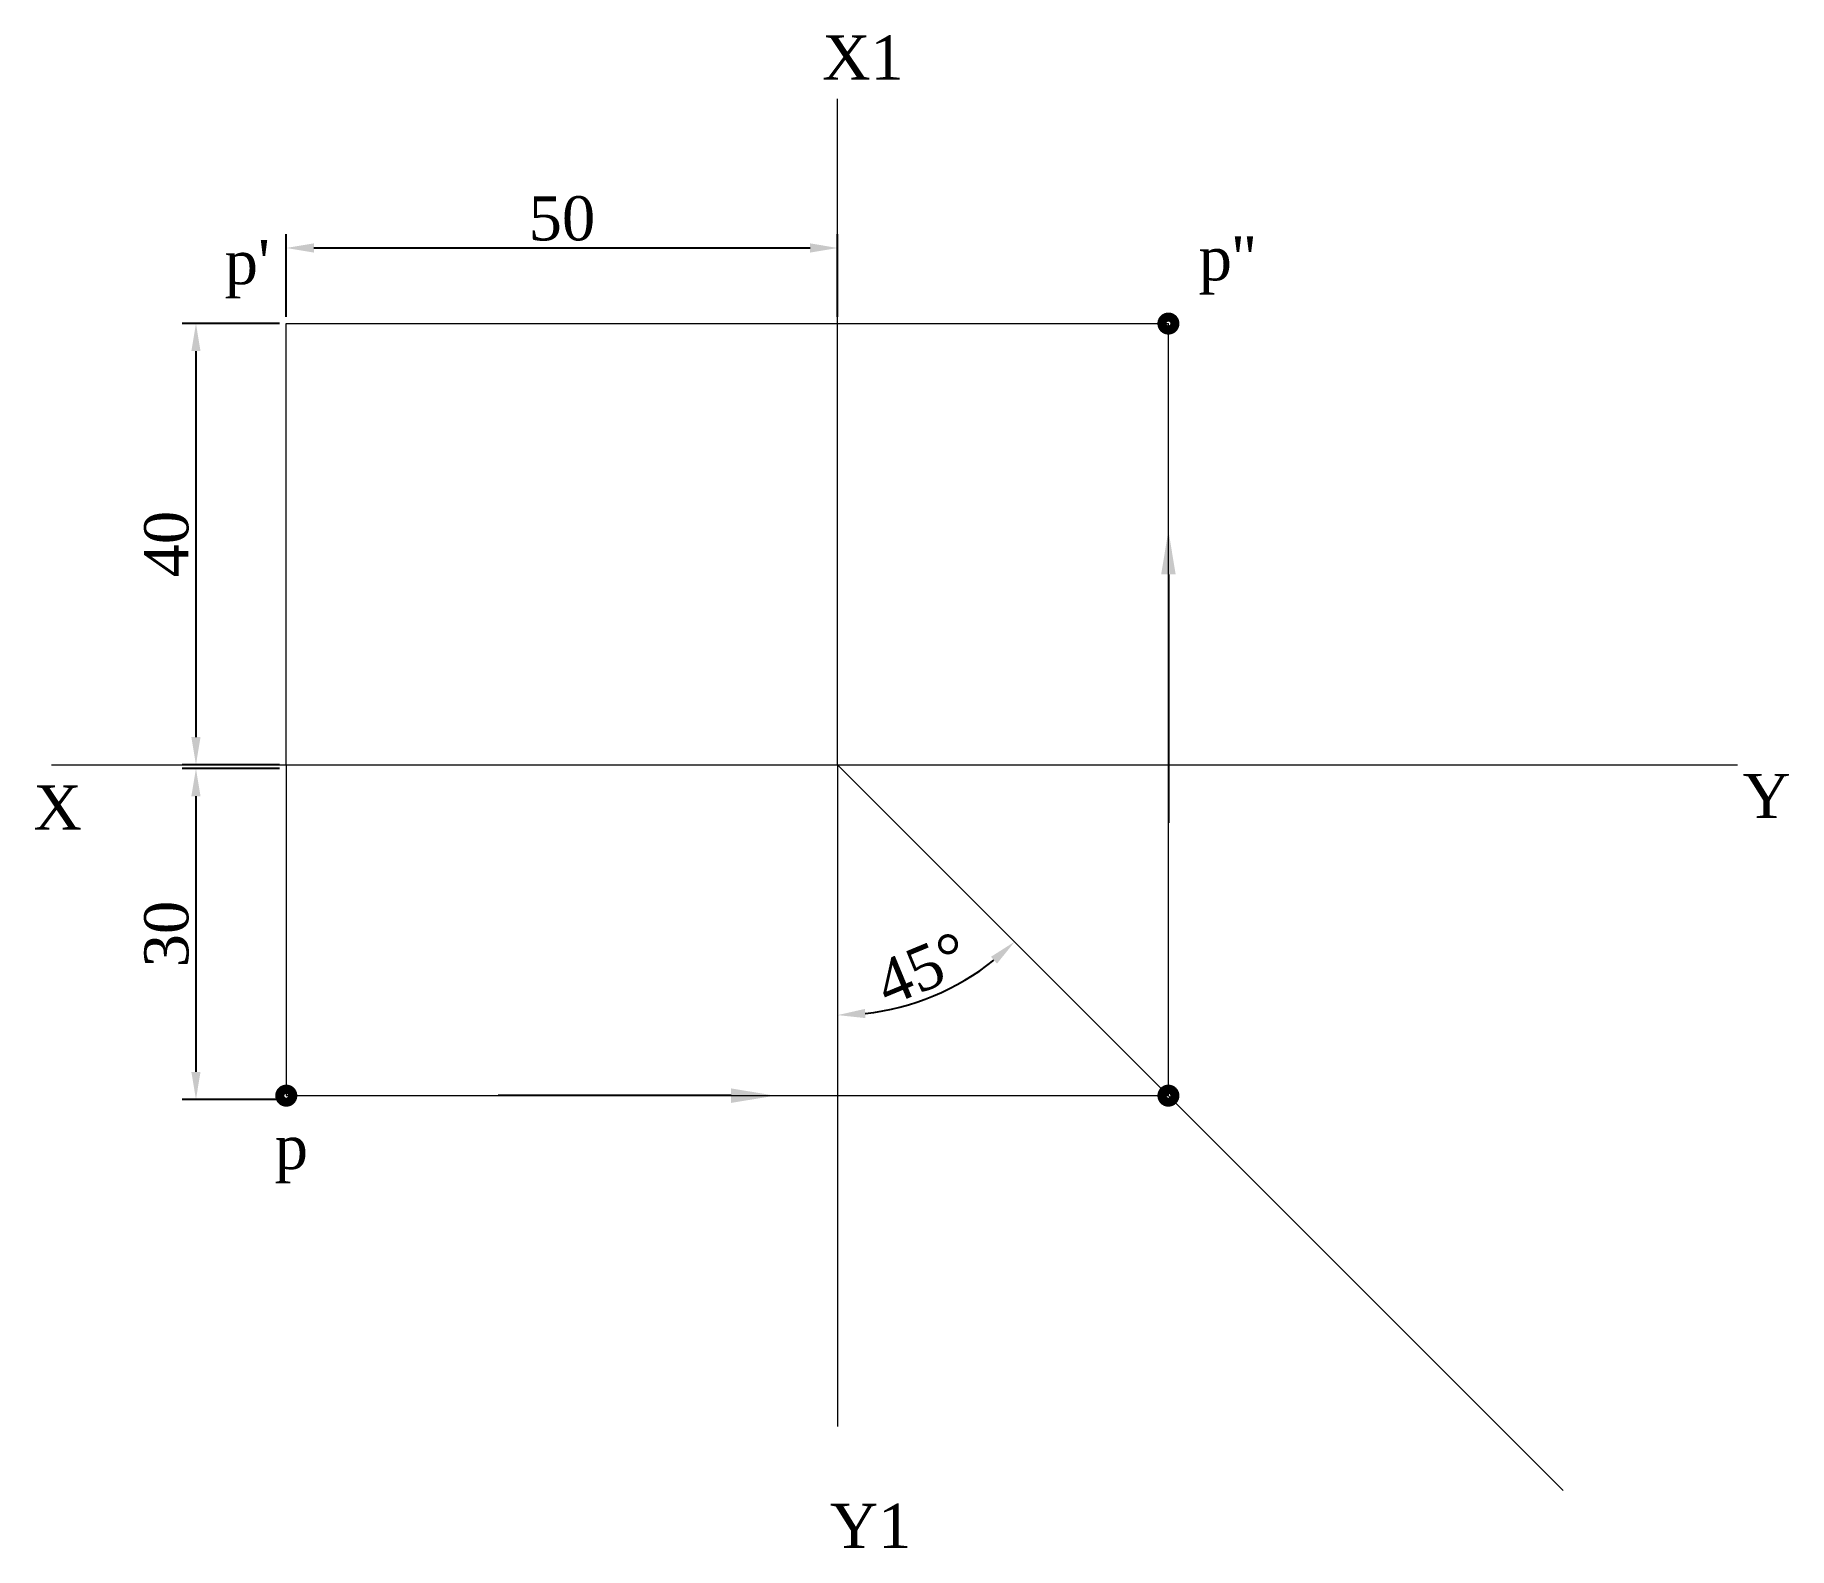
# Paper-space layout 'Layout2' of a CAD drawing. Header units: millimetres. Extents: x 67 to 226, y 28 to 165.
import ezdxf
from ezdxf import colors
from ezdxf.entities.mleader import LeaderData, LeaderLine
from ezdxf.math import Vec2, Vec3

# ---------------------------------------------------------------- set-up
doc = ezdxf.new("R2010")
doc.units = ezdxf.units.MM
doc.layers.add('PROJECTION LINE', color=5, linetype='Continuous', lineweight=5)
doc.layers.add('XY LINE', color=1, linetype='Continuous', lineweight=15)
doc.styles.get("Standard").update_dxf_attribs({"font": 'times.ttf', "height": 4})
doc.dimstyles.new('ISO-25', dxfattribs={"dimtxt": 4, "dimasz": 2.5, "dimexe": 1.25, "dimexo": 0.625, "dimtad": 1, "dimtoh": 1, "dimtxsty": 'Standard', "dimcen": 2.5, "dimadec": 0, "dimazin": 0, "dimtfac": 1, "dimtmove": 0, "dimatfit": 3, "dimfxl": 1, "dimarcsym": 0})

# ---------------------------------------------------------------- blocks, each defined once
blk = doc.blocks.new('*D1')
at = {"layer": 'Defpoints', "color": 0, "transparency": 16777216}
for p in [(89.91, 138.84), (81.72, 98.84), (89.91, 98.84)]:
    blk.add_point(p, dxfattribs=at)
at = {"layer": 'PROJECTION LINE', "color": 0, "lineweight": -2, "transparency": 16777216}
for p, q in [((89.28, 138.84), (80.47, 138.84)), ((81.72, 136.34), (81.72, 101.34)), ((89.28, 98.84), (80.47, 98.84))]:
    blk.add_line(p, q, dxfattribs=at)
at = {"layer": 'PROJECTION LINE', "color": 0, "transparency": 16777216}
for points in [[(81.3, 136.34), (82.13, 136.34), (81.72, 138.84)], [(81.3, 101.34), (82.13, 101.34), (81.72, 98.84)]]:
    blk.add_solid(points, dxfattribs=at)
at = {"layer": 'PROJECTION LINE', "color": 0, "transparency": 16777216, "insert": (79.06, 118.84), "char_height": 4, "attachment_point": 5, "rotation": 90}
blk.add_mtext('40', dxfattribs=at)
blk = doc.blocks.new('*D2')
at = {"layer": 'Defpoints', "color": 0, "transparency": 16777216}
for p in [(89.91, 98.49), (81.72, 68.49), (89.91, 68.49)]:
    blk.add_point(p, dxfattribs=at)
at = {"layer": 'PROJECTION LINE', "color": 0, "lineweight": -2, "transparency": 16777216}
for p, q in [((89.28, 98.49), (80.47, 98.49)), ((81.72, 95.99), (81.72, 70.99)), ((89.28, 68.49), (80.47, 68.49))]:
    blk.add_line(p, q, dxfattribs=at)
at = {"layer": 'PROJECTION LINE', "color": 0, "transparency": 16777216}
for points in [[(81.3, 95.99), (82.13, 95.99), (81.72, 98.49)], [(81.3, 70.99), (82.13, 70.99), (81.72, 68.49)]]:
    blk.add_solid(points, dxfattribs=at)
at = {"layer": 'PROJECTION LINE', "color": 0, "transparency": 16777216, "insert": (79.06, 83.49), "char_height": 4, "attachment_point": 5, "rotation": 90}
blk.add_mtext('30', dxfattribs=at)
blk = doc.blocks.new('*D3')
at = {"layer": 'Defpoints', "color": 0, "transparency": 16777216}
for p in [(139.91, 98.84), (139.91, 98.84), (145.78, 76.92), (139.91, 38.83), (205.72, 33.03)]:
    blk.add_point(p, dxfattribs=at)
at = {"layer": 'PROJECTION LINE', "color": 0, "lineweight": -2, "transparency": 16777216}
blk.add_arc((139.91, 98.84), 22.69, 276.3153, 308.6847, dxfattribs=at)
at = {"layer": 'PROJECTION LINE', "color": 0, "transparency": 16777216}
for points in [[(153.82, 81.43), (154.37, 80.81), (155.96, 82.79)], [(142.43, 75.87), (142.38, 76.7), (139.91, 76.14)]]:
    blk.add_solid(points, dxfattribs=at)
at = {"layer": 'PROJECTION LINE', "color": 0, "transparency": 16777216, "insert": (147.58, 80.33), "char_height": 4, "attachment_point": 5, "rotation": 22.5}
blk.add_mtext('45°', dxfattribs=at)
blk = doc.blocks.new('*D4')
at = {"layer": 'Defpoints', "color": 0, "transparency": 16777216}
for p in [(139.91, 145.69), (89.91, 138.84), (139.91, 138.84)]:
    blk.add_point(p, dxfattribs=at)
at = {"layer": 'PROJECTION LINE', "color": 0, "lineweight": -2, "transparency": 16777216}
for p, q in [((89.91, 139.46), (89.91, 146.94)), ((139.91, 139.46), (139.91, 146.94)), ((92.41, 145.69), (137.41, 145.69))]:
    blk.add_line(p, q, dxfattribs=at)
at = {"layer": 'PROJECTION LINE', "color": 0, "transparency": 16777216}
for points in [[(92.41, 146.11), (92.41, 145.27), (89.91, 145.69)], [(137.41, 146.11), (137.41, 145.27), (139.91, 145.69)]]:
    blk.add_solid(points, dxfattribs=at)
at = {"layer": 'PROJECTION LINE', "color": 0, "transparency": 16777216, "insert": (114.91, 148.35), "char_height": 4, "attachment_point": 5}
blk.add_mtext('50', dxfattribs=at)

psp = doc.layouts.new('Layout2')

# ---------------------------------------------------------------- linework, layer by layer
at = {"layer": 'PROJECTION LINE'}
for p, q in [((139.91, 98.837), (139.91, 159.205)), ((89.91, 98.837), (89.91, 138.837)), ((89.91, 138.837), (169.91, 138.837)), ((169.91, 68.837), (169.91, 138.837)), ((89.91, 98.837), (89.91, 68.837)), ((139.91, 98.837), (139.91, 38.83)), ((139.91, 98.837), (205.718, 33.028)), ((89.91, 68.837), (169.91, 68.837))]:
    psp.add_line(p, q, dxfattribs=at)
at = {"layer": 'PROJECTION LINE', "const_width": 0.825}
for points in [[(169.322, 138.837, 1), (170.497, 138.837, 1)], [(89.322, 68.837, 1), (90.497, 68.837, 1)], [(169.322, 68.837, 1), (170.497, 68.837, 1)]]:
    psp.add_lwpolyline(points, format="xyb", close=True, dxfattribs=at)
at = {"layer": 'XY LINE'}
psp.add_line((68.613, 98.837), (221.529, 98.837), dxfattribs=at)

# ---------------------------------------------------------------- texts
at = {"layer": 'PROJECTION LINE'}
for s, p in [("p'", (84.324, 142.411)), ("p''", (172.652, 142.76)), ('p', (88.863, 62.189))]:
    psp.add_text(s, height=4, dxfattribs=at).set_placement(p)
at = {"layer": 'PROJECTION LINE', "char_height": 4, "attachment_point": 1}
for s, insert in [('X1', (138.523, 164.959)), ('Y1', (139.224, 31.835))]:
    psp.add_mtext(s, dxfattribs=dict(at, insert=insert))
at = {"layer": 'XY LINE'}
for s, p in [('Y', (221.974, 94.011)), ('X', (66.995, 92.96))]:
    psp.add_text(s, height=4, dxfattribs=at).set_placement(p)

# ---------------------------------------------------------------- dimensions: what is measured, and where the dimension line sits
at = {"layer": 'PROJECTION LINE'}
dim = psp.add_linear_dim(base=(139.91, 145.691), p1=(89.91, 138.837), p2=(139.91, 138.837), dimstyle='ISO-25', dxfattribs=at)
dim.commit()
dim.dimension.update_dxf_attribs({"geometry": '*D4', "text_midpoint": (114.91, 148.35)})
dim = psp.add_aligned_dim(p1=(89.91, 138.837), p2=(89.91, 98.837), distance=-8.193, dimstyle='ISO-25', dxfattribs=at)
dim.commit()
dim.dimension.update_dxf_attribs({"geometry": '*D1', "text_midpoint": (79.057, 118.837)})
dim = psp.add_angular_dim_2l(base=(145.783, 76.917), line1=((139.91, 98.837), (205.718, 33.028)), line2=((139.91, 98.837), (139.91, 38.83)), dimstyle='ISO-25', dxfattribs=at)
dim.commit()
dim.dimension.update_dxf_attribs({"geometry": '*D3', "text_midpoint": (147.576, 80.329)})
dim = psp.add_linear_dim(base=(81.717, 68.486), p1=(89.91, 98.486), p2=(89.91, 68.486), angle=270, dimstyle='ISO-25', dxfattribs=at)
dim.commit()
dim.dimension.update_dxf_attribs({"geometry": '*D2', "text_midpoint": (81.717, 83.486), "dimtype": 161})

# ---------------------------------------------------------------- leaders
ml = psp.add_multileader_mtext('Standard', dxfattribs=at)
ml.set_content('')
ml.set_leader_properties()
ml.build(insert=Vec2(0, 0))
ml.multileader.update_dxf_attribs({"has_dogleg": 0})
ctx = ml.context
ctx.base_point, ctx.plane_origin = Vec3(170.31, 93.581), Vec3(169.91, 120.089)
notes = []
notes.append((ctx, [(0, (1, 1, 0), (161.91, 93.581), (1, 0), 8, [(0, [(169.91, 120.089)], 0, [])])]))
ctx.mtext, ml.multileader.dxf.content_type = None, 0
ml = psp.add_multileader_mtext('Standard', dxfattribs=at)
ml.set_content('')
ml.set_leader_properties()
ml.build(insert=Vec2(0, 0))
ml.multileader.update_dxf_attribs({"has_dogleg": 0})
ctx = ml.context
ctx.base_point, ctx.plane_origin = Vec3(125.112, 68.857), Vec3(134.248, 68.837)
notes.append((ctx, [(0, (1, 1, 0), (117.112, 68.837), (-1, 0), 8, [(0, [(134.248, 68.837)], 0, [])])]))
ctx.mtext, ml.multileader.dxf.content_type = None, 0
for ctx, leaders in notes:
    for number, flags, end, landing, length, lines in leaders:
        leader = LeaderData()
        leader.index, (leader.has_last_leader_line, leader.has_dogleg_vector, leader.attachment_direction) = number, flags
        leader.last_leader_point, leader.dogleg_vector, leader.dogleg_length = Vec3(end), Vec3(landing), length
        for number, points, colour, breaks in lines:
            line = LeaderLine()
            line.index, line.vertices, line.color, line.breaks = number, Vec3.list(points), colors.encode_raw_color(colour), breaks
            leader.lines.append(line)
        ctx.leaders.append(leader)

doc.saveas('drawing.dxf')
